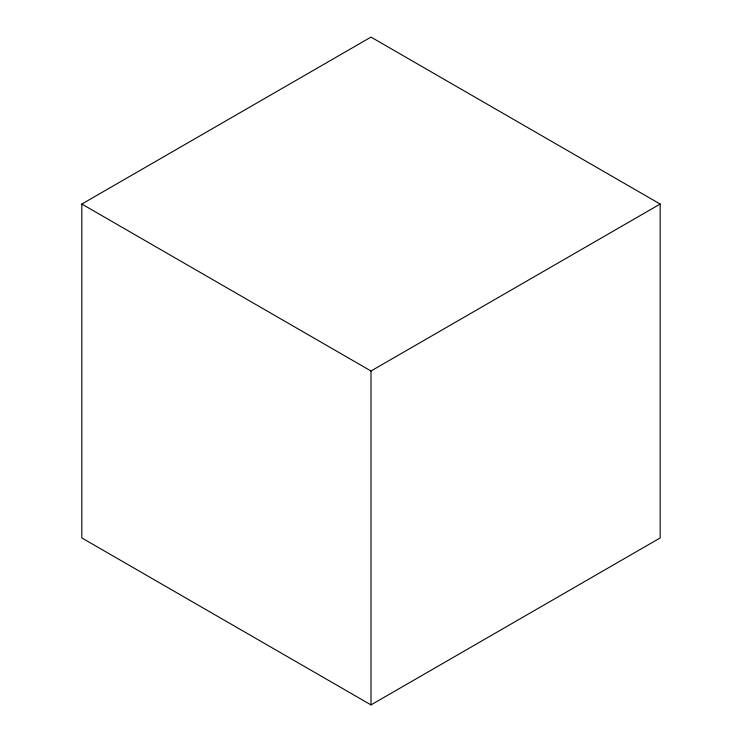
<?xml version="1.0" encoding="UTF-8"?>
<svg xmlns="http://www.w3.org/2000/svg" width="742" height="742" viewBox="0 0 742 742"><rect width="100%" height="100%" fill="white"/><g stroke="black" fill="none" stroke-linecap="round" stroke-linejoin="round"><path stroke-width="1.11" d="M81.833 204.05L371 37.1L660.167 204.05L660.167 537.95L371 704.9L81.833 537.95L81.833 204.05L371 371L660.167 204.05M371 371L371 704.9"/></g></svg>
